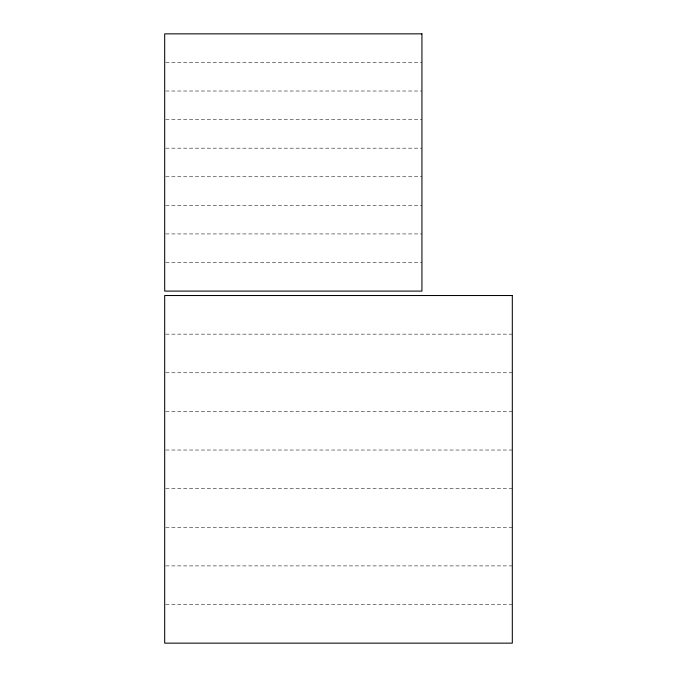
<?xml version="1.0" encoding="UTF-8"?>
<svg xmlns="http://www.w3.org/2000/svg" width="677" height="677" viewBox="0 0 677 677"><rect width="100%" height="100%" fill="white"/><g stroke="black" fill="none" stroke-linecap="round" stroke-linejoin="round"><path stroke-width="0.51" stroke-dasharray="3.38 2.54" d="M165.738 62.436L421.932 62.436M165.738 91.014L421.932 91.014M165.738 119.601L421.932 119.601M165.738 148.178L421.932 148.178M165.738 176.765L421.932 176.765M165.738 205.343L421.932 205.343M165.738 233.929L421.932 233.929M165.738 262.507L421.932 262.507M165.747 334.15L512.311 334.15M165.747 372.773L512.311 372.773M165.747 411.396L512.311 411.396M165.747 450.027L512.311 450.027M165.747 488.65L512.311 488.65M165.747 527.273L512.311 527.273M165.747 565.896L512.311 565.896M165.747 604.527L512.311 604.527"/><path stroke-width="1.02" d="M421.932 33.85L164.689 33.85L164.689 291.093L421.932 291.093L421.932 33.85M512.311 295.527L164.689 295.527L164.689 643.15L512.311 643.15L512.311 295.527"/></g></svg>
